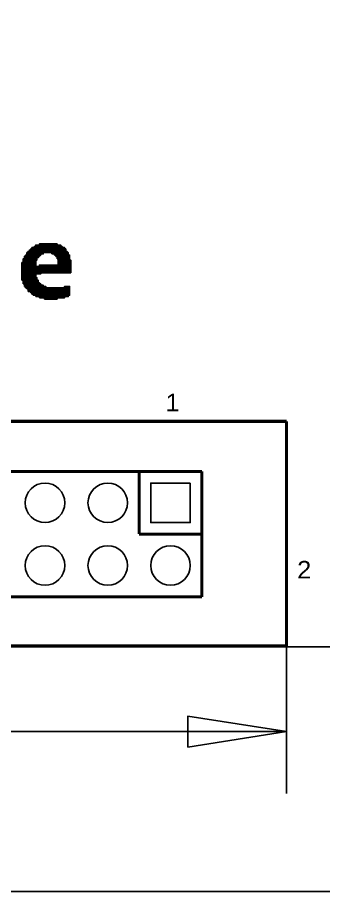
# Model space of a CAD drawing. Extents: x -24 to 175, y -12 to 101.
# Drawn here: x 72.85 to 85.24, y -9.91 to 25.5 of the extents above; entities that cross this region are included whole.
import ezdxf

# ---------------------------------------------------------------- set-up
doc = ezdxf.new("R2010")
doc.units = 0
for name, color, linetype in [('BG_LABEL', 1, 'CONTINUOUS'), ('BG_LABEL-1', 2, 'CONTINUOUS'), ('BG_OUTLINE', 3, 'CONTINUOUS'), ('PG_SILKSCREEN_TOP', 4, 'CONTINUOUS'), ('PIN_TOP', 5, 'CONTINUOUS')]:
    doc.layers.add(name, color=color, linetype=linetype)

msp = doc.modelspace()

# ---------------------------------------------------------------- linework, layer by layer
at = {"layer": 'BG_LABEL'}
for points in [[(83.741489, 2.091969), (83.741489, -5.928995)], [(54.991, -3.429), (83.741489, -3.429)]]:
    msp.add_lwpolyline(points, dxfattribs=at)
msp.add_lwpolyline([(79.741497, -4.053992), (83.741489, -3.429), (79.741497, -2.804008)], close=True, dxfattribs=at)
at = {"layer": 'BG_LABEL-1'}
msp.add_lwpolyline([(57.531, -9.906), (125.000004, -9.906)], dxfattribs=at)
at = {"layer": 'BG_OUTLINE'}
msp.add_lwpolyline([(0, 1.999996), (0, 88.000002, -0.414213), (1.999996, 89.999998), (123.000008, 89.999998, -0.414212), (125.000004, 88.000002), (125.000004, 1.999996, -0.414212), (123.000008, 0), (1.999996, 0, -0.414212)], format="xyb", close=True, dxfattribs=at)
at = {"layer": 'PG_SILKSCREEN_TOP'}
for points in [[(73.7362, 16.2814), (73.7362, 16.3322), (74.4474, 16.3322), (74.4474, 16.2814)], [(73.2282, 15.9258), (73.2282, 15.9766), (73.8886, 15.9766), (73.8886, 15.9258)], [(73.279, 15.9766), (73.279, 16.0274), (74.8538, 16.0274), (74.8538, 15.9766)], [(73.3298, 16.0274), (73.3298, 16.0782), (74.803, 16.0782), (74.803, 16.0274)], [(73.3806, 16.0782), (73.3806, 16.129), (74.803, 16.129), (74.803, 16.0782)], [(73.4314, 16.129), (73.4314, 16.1798), (74.7522, 16.1798), (74.7522, 16.129)], [(73.533, 16.1798), (73.533, 16.2306), (74.6506, 16.2306), (74.6506, 16.1798)], [(73.5838, 16.2306), (73.5838, 16.2814), (74.5998, 16.2814), (74.5998, 16.2306)], [(74.2442, 15.9258), (74.2442, 15.9766), (74.9046, 15.9766), (74.9046, 15.9258)], [(73.0758, 15.6718), (73.0758, 15.7226), (73.6346, 15.7226), (73.6346, 15.6718)], [(73.0758, 15.621), (73.0758, 15.6718), (73.5838, 15.6718), (73.5838, 15.621)], [(73.0758, 15.5702), (73.0758, 15.621), (73.5838, 15.621), (73.5838, 15.5702)], [(73.1266, 15.7734), (73.1266, 15.8242), (73.6854, 15.8242), (73.6854, 15.7734)], [(73.1266, 15.7226), (73.1266, 15.7734), (73.6346, 15.7734), (73.6346, 15.7226)], [(73.1774, 15.8242), (73.1774, 15.875), (73.7362, 15.875), (73.7362, 15.8242)], [(73.2282, 15.875), (73.2282, 15.9258), (73.787, 15.9258), (73.787, 15.875)], [(74.3458, 15.875), (74.3458, 15.9258), (74.9046, 15.9258), (74.9046, 15.875)], [(74.3966, 15.8242), (74.3966, 15.875), (74.9554, 15.875), (74.9554, 15.8242)], [(74.4474, 15.7734), (74.4474, 15.8242), (74.9554, 15.8242), (74.9554, 15.7734)], [(74.4474, 15.7226), (74.4474, 15.7734), (74.9554, 15.7734), (74.9554, 15.7226)], [(74.4982, 15.6718), (74.4982, 15.7226), (74.9554, 15.7226), (74.9554, 15.6718)], [(74.4982, 15.621), (74.4982, 15.6718), (75.0062, 15.6718), (75.0062, 15.621)], [(74.4982, 15.5702), (74.4982, 15.621), (75.0062, 15.621), (75.0062, 15.5702)], [(73.025, 15.5194), (73.025, 15.5702), (73.5838, 15.5702), (73.5838, 15.5194)], [(73.025, 15.4686), (73.025, 15.5194), (73.5838, 15.5194), (73.5838, 15.4686)], [(73.025, 15.4178), (73.025, 15.4686), (73.5838, 15.4686), (73.5838, 15.4178)], [(73.025, 15.367), (73.025, 15.4178), (75.0062, 15.4178), (75.0062, 15.367)], [(73.025, 15.3162), (73.025, 15.367), (75.0062, 15.367), (75.0062, 15.3162)], [(73.025, 15.2654), (73.025, 15.3162), (75.0062, 15.3162), (75.0062, 15.2654)], [(73.025, 15.2146), (73.025, 15.2654), (75.0062, 15.2654), (75.0062, 15.2146)], [(73.7362, 15.4178), (73.7362, 15.4686), (75.0062, 15.4686), (75.0062, 15.4178)], [(74.4982, 15.5194), (74.4982, 15.5702), (75.0062, 15.5702), (75.0062, 15.5194)], [(74.4982, 15.4686), (74.4982, 15.5194), (75.0062, 15.5194), (75.0062, 15.4686)], [(73.025, 15.1638), (73.025, 15.2146), (75.0062, 15.2146), (75.0062, 15.1638)], [(73.025, 15.113), (73.025, 15.1638), (73.787, 15.1638), (73.787, 15.113)], [(73.025, 15.0622), (73.025, 15.113), (73.5838, 15.113), (73.5838, 15.0622)], [(73.025, 15.0114), (73.025, 15.0622), (73.5838, 15.0622), (73.5838, 15.0114)], [(73.025, 14.9606), (73.025, 15.0114), (73.5838, 15.0114), (73.5838, 14.9606)], [(73.025, 14.9098), (73.025, 14.9606), (73.6346, 14.9606), (73.6346, 14.9098)], [(73.025, 14.859), (73.025, 14.9098), (73.6346, 14.9098), (73.6346, 14.859)], [(73.0758, 14.8082), (73.0758, 14.859), (73.6854, 14.859), (73.6854, 14.8082)], [(73.0758, 14.7574), (73.0758, 14.8082), (73.6854, 14.8082), (73.6854, 14.7574)], [(73.0758, 14.7066), (73.0758, 14.7574), (73.7362, 14.7574), (73.7362, 14.7066)], [(73.1266, 14.6558), (73.1266, 14.7066), (73.787, 14.7066), (73.787, 14.6558)], [(73.1266, 14.605), (73.1266, 14.6558), (73.8886, 14.6558), (73.8886, 14.605)], [(73.1774, 14.5542), (73.1774, 14.605), (73.9902, 14.605), (73.9902, 14.5542)], [(73.2282, 14.5034), (73.2282, 14.5542), (74.9554, 14.5542), (74.9554, 14.5034)], [(74.7522, 14.5542), (74.7522, 14.605), (74.9554, 14.605), (74.9554, 14.5542)], [(73.279, 14.4526), (73.279, 14.5034), (74.9554, 14.5034), (74.9554, 14.4526)], [(73.279, 14.4018), (73.279, 14.4526), (74.9554, 14.4526), (74.9554, 14.4018)], [(73.3806, 14.351), (73.3806, 14.4018), (74.9554, 14.4018), (74.9554, 14.351)], [(73.4314, 14.3002), (73.4314, 14.351), (74.9554, 14.351), (74.9554, 14.3002)], [(73.4822, 14.2494), (73.4822, 14.3002), (74.9554, 14.3002), (74.9554, 14.2494)], [(73.5838, 14.1986), (73.5838, 14.2494), (74.9046, 14.2494), (74.9046, 14.1986)], [(73.7362, 14.1478), (73.7362, 14.1986), (74.7522, 14.1986), (74.7522, 14.1478)], [(73.9394, 14.097), (73.9394, 14.1478), (74.4474, 14.1478), (74.4474, 14.097)]]:
    msp.add_lwpolyline(points, close=True, dxfattribs=at)
at = {"layer": 'PG_SILKSCREEN_TOP', "const_width": 0.127}
for points in [[(83.741489, 9.141993), (57.041491, 9.141993)], [(83.741489, 0.04191), (83.741489, 9.141993)], [(29.511498, 7.112), (80.311498, 7.112)], [(77.771498, 7.112), (77.771498, 4.572)], [(80.311498, 7.112), (80.311498, 2.032)], [(77.771498, 4.572), (80.311498, 4.572)], [(80.311498, 2.032), (29.511498, 2.032)], [(25.941503, 0.04191), (83.741489, 0.04191)]]:
    msp.add_lwpolyline(points, dxfattribs=at)
at = {"layer": 'PIN_TOP'}
msp.add_lwpolyline([(79.841446, 6.641948), (79.841446, 5.042052), (78.24155, 5.042052), (78.24155, 6.641948)], close=True, dxfattribs=at)
for centre in [(73.961498, 5.842), (76.501498, 5.842), (73.961498, 3.302), (76.501498, 3.302), (79.041498, 3.302)]:
    msp.add_circle(centre, 0.799948, dxfattribs=at)

# ---------------------------------------------------------------- texts
at = {"layer": 'PG_SILKSCREEN_TOP', "width": 1.071429}
for s, p in [('1', (78.8416, 9.5504)), ('2', (84.172298, 2.777033))]:
    msp.add_text(s, height=0.7112, dxfattribs=at).set_placement(p)

doc.saveas('drawing.dxf')
